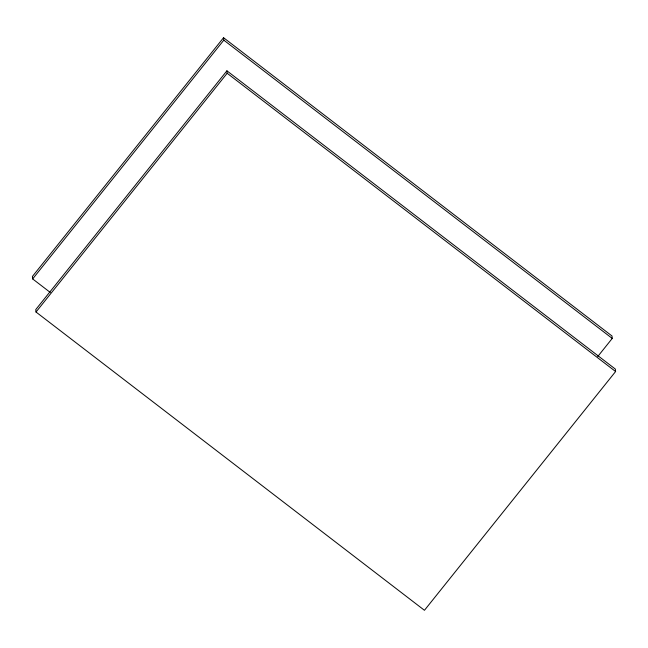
<?xml version="1.0" encoding="UTF-8"?>
<svg xmlns="http://www.w3.org/2000/svg" width="648" height="648" viewBox="0 0 648 648"><rect width="100%" height="100%" fill="white"/><g stroke="black" fill="none" stroke-linecap="round" stroke-linejoin="round"><path stroke-width="0.97" d="M597.731 356.554L612.239 338.426L611.987 335.98L223.552 37.706L32.4 276.469L32.651 278.924L50.309 292.475M32.651 278.924L223.803 40.16L223.552 37.706M226.913 70.81L35.761 309.574L36.013 312.02L424.448 610.295L615.6 371.531L615.349 369.077L226.913 70.81L227.165 73.265L36.013 312.02M223.803 40.16L612.239 338.426M227.165 73.265L615.6 371.531"/></g></svg>
